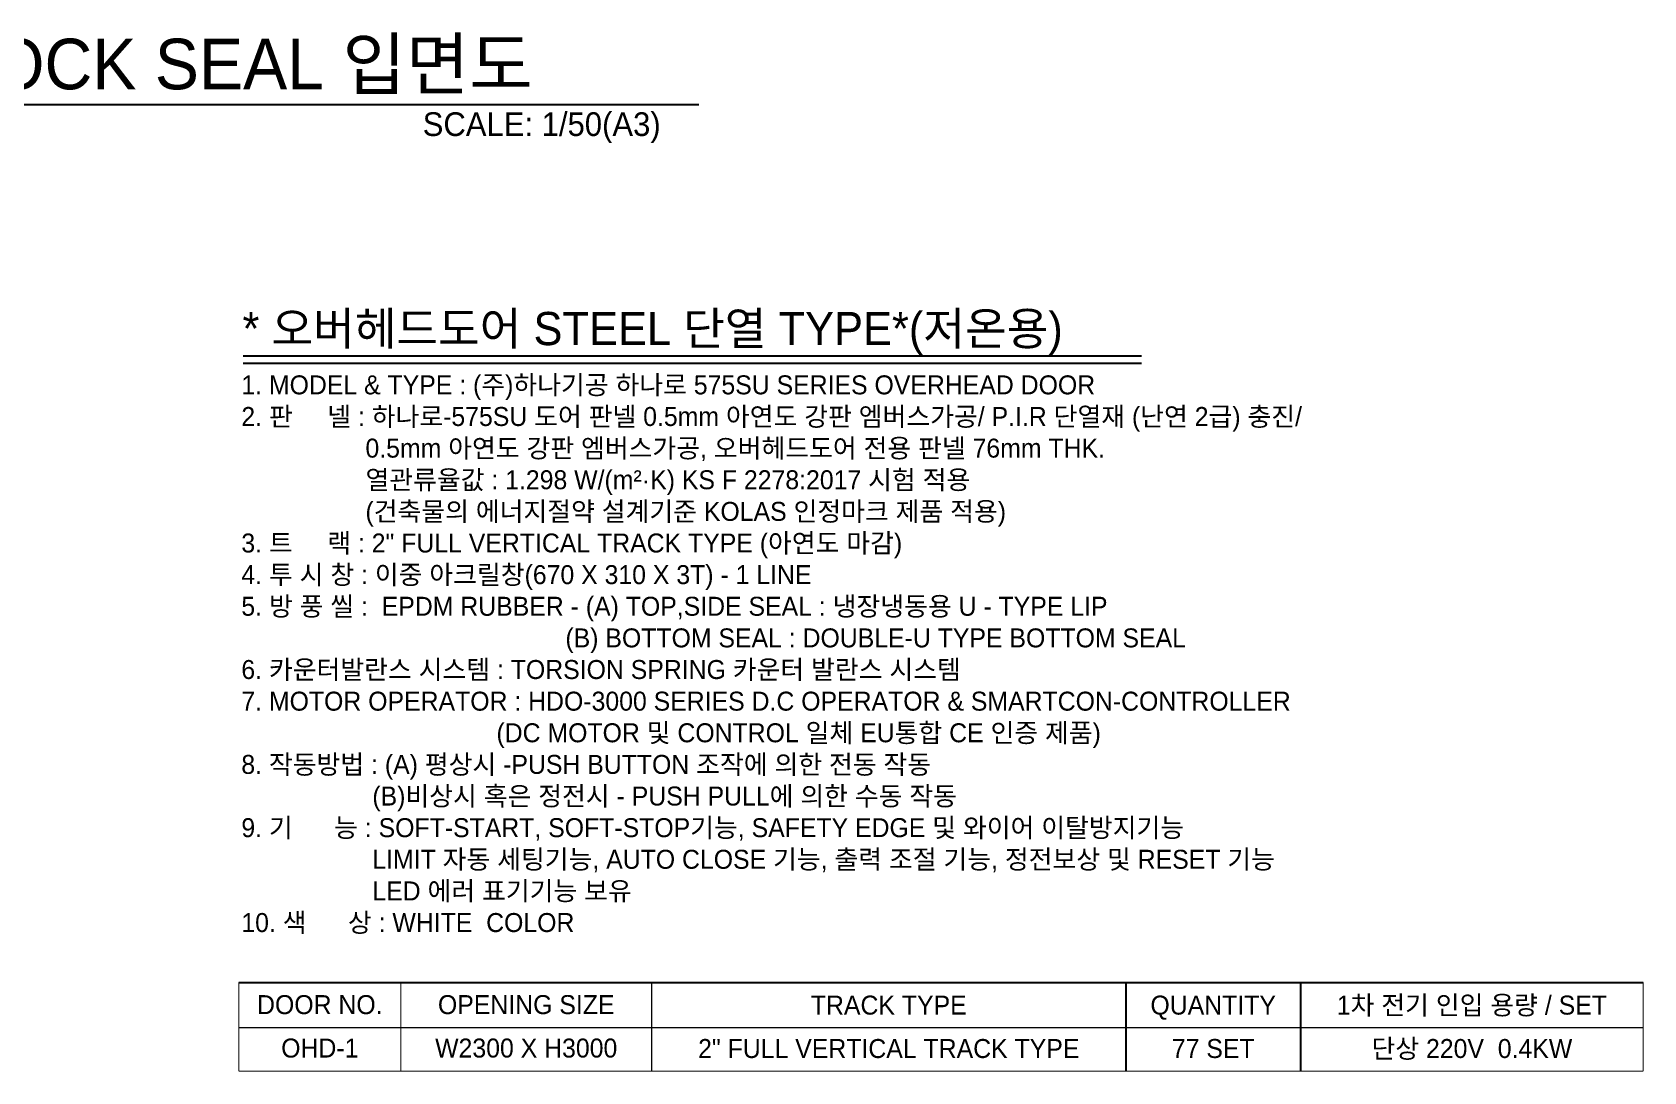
# Model space of a CAD drawing. Header units: millimetres. Extents: x 1448 to 104164, y -19509 to -89.
# Drawn here: x 6705 to 11801, y -12606 to -9319 of the extents above; entities that cross this region are included whole.
import ezdxf
from ezdxf.enums import TextEntityAlignment as Align

# ---------------------------------------------------------------- set-up
doc = ezdxf.new("R2010")
doc.units = ezdxf.units.MM
doc.header["$LTSCALE"] = 60
doc.header["$MEASUREMENT"] = 0
doc.layers.get('0').update_dxf_attribs({"linetype": 'CONTINUOUS'})
for name, color, linetype in [('(주)하나기공-TEXT', 3, 'CONTINUOUS'), ('2', 3, 'CONTINUOUS'), ('7', 7, 'CONTINUOUS'), ('SYM', 7, 'CONTINUOUS'), ('TEXT', 3, 'CONTINUOUS')]:
    doc.layers.add(name, color=color, linetype=linetype)
doc.styles.add('0T-OUT', font='H2GTRE.TTF')

msp = doc.modelspace()

# ---------------------------------------------------------------- linework, layer by layer
at = {"layer": '2', "color": 3}
for p, q in [((7372.1, -10341.9), (10213.3, -10341.9)), ((7372.1, -10365.8), (10213.3, -10365.8))]:
    msp.add_line(p, q, dxfattribs=at)
at = {"layer": '7', "color": 0}
for p, q in [((7358, -12323.8), (11799.6, -12323.8)), ((10163.4, -12323.8), (10163.4, -12604.4)), ((10716, -12323.8), (10716, -12604.4))]:
    msp.add_line(p, q, dxfattribs=at)
at = {"layer": '7', "color": 0, "const_width": 3.75}
for points in [[(11799.6, -12323.8), (7358, -12323.8)], [(7358, -12323.8), (7358, -12604.4)], [(7870.3, -12323.8), (7870.3, -12604.4)], [(8663.8, -12323.8), (8663.8, -12604.4)], [(10163.4, -12323.8), (10163.4, -12604.4)], [(10716, -12323.8), (10716, -12604.4)], [(11799.6, -12323.8), (11799.6, -12604.4)], [(7358, -12467.1), (11799.6, -12467.1)], [(7358, -12604.4), (11799.6, -12604.4)]]:
    msp.add_lwpolyline(points, dxfattribs=at)
at = {"layer": 'SYM'}
msp.add_line((3660.3, -9547.9), (8813.1, -9547.9), dxfattribs=at)

# ---------------------------------------------------------------- texts
at = {"layer": '(주)하나기공-TEXT', "color": 2, "style": '0T-OUT'}
msp.add_text('* 오버헤드도어 STEEL 단열 TYPE*(저온용)', height=105, dxfattribs=at).set_placement((7369.6, -10308.5))
at = {"layer": '(주)하나기공-TEXT', "color": 0, "style": '0T-OUT'}
for s, height, p in [('DOOR NO.', 60.02, (7614.2, -12394)), ('OPENING SIZE', 60.021, (8267, -12394)), ('TRACK TYPE', 60.02, (9413.6, -12395.5)), ('QUANTITY', 60.02, (10439.7, -12395.5)), ('1차 전기 인입 용량 / SET', 60.021, (11257.8, -12395.5)), ('OHD-1', 60.02, (7614.2, -12531.3)), ('W2300 X H3000', 60.021, (8267, -12531.3)), ('2" FULL VERTICAL TRACK TYPE', 60.021, (9413.6, -12532.8)), ('77 SET', 60.02, (10439.7, -12532.8)), ('단상 220V  0.4KW', 60.021, (11257.8, -12532.8))]:
    msp.add_text(s, height=height, dxfattribs=at).set_placement(p, align=Align.MIDDLE_CENTER)
at = {"insert": (7366, -10404.1), "char_height": 60, "width": 8405.27, "attachment_point": 1, "style": '0T-OUT'}
msp.add_mtext('{\\C0;1. MODEL & TYPE : (주)하나기공 하나로 575SU SERIES OVERHEAD DOOR\\P2. 판     넬 : 하나로-575SU 도어 판넬 0.5mm 아연도 강판 엠버스가공/ P.I.R 단열재 (난연 2급) 충진/\\P                  0.5mm 아연도 강판 엠버스가공, 오버헤드도어 전용 판넬 76mm THK.\\P\\A1;\\C256;                  열관류율값 : 1.298 W/(m²\\A0;\\fArial|b0|i0|c129|p34;\\H0.95833x;·\\A1;\\fHYGothic-Extra|b0|i0|c129|p18;\\H1.0435x;K) KS F 2278:2017 시험 적용\\A0;\\H0.99998x;\\C0;\\P\\C256;                  (건축물의 에너지절약 설계기준 KOLAS 인정마크 제품 적용)\\C0;\\P3. 트     랙 : 2" FULL VERTICAL TRACK TYPE (아연도 마감)\\P4. 투 시 창 : 이중 아크릴창(670 X 310 X 3T) - 1 LINE\\P5. 방 풍 씰 :  EPDM RUBBER - (A) TOP,SIDE SEAL : 냉장냉동용 U - TYPE LIP \\P                                               (B) BOTTOM SEAL : DOUBLE-U TYPE BOTTOM SEAL\\P6. 카운터발란스 시스템 : TORSION SPRING 카운터 발란스 시스템\\P7. MOTOR OPERATOR : HDO-3000 SERIES D.C OPERATOR & SMARTCON-CONTROLLER\\P                                     \\C256;(DC MOTOR 및 CONTROL 일체 EU통합 CE 인증 제품)\\C0;\\P8. 작동방법 : (A) 평상시 -PUSH BUTTON 조작에 의한 전동 작동\\P                   (B)비상시 혹은 정전시 - PUSH PULL에 의한 수동 작동\\P9. 기      능 : SOFT-START, SOFT-STOP기능, SAFETY EDGE 및 와이어 이탈방지기능\\P                   LIMIT 자동 세팅기능, AUTO CLOSE 기능, 출력 조절 기능, 정전보상 및 RESET 기능\\P                   LED 에러 표기기능 보유\\P10. 색      상 : WHITE  COLOR}', dxfattribs=at)
at = {"layer": 'TEXT', "style": '0T-OUT'}
msp.add_text('OVERHEAD DOOR & DOCK SEAL 입면도', height=160, dxfattribs=at).set_placement((4312.7, -9499.4))
msp.add_text('SCALE: 1/50(A3)', height=75, dxfattribs=at).set_placement((8692.2, -9572.1), align=Align.TOP_RIGHT)

doc.saveas('drawing.dxf')
